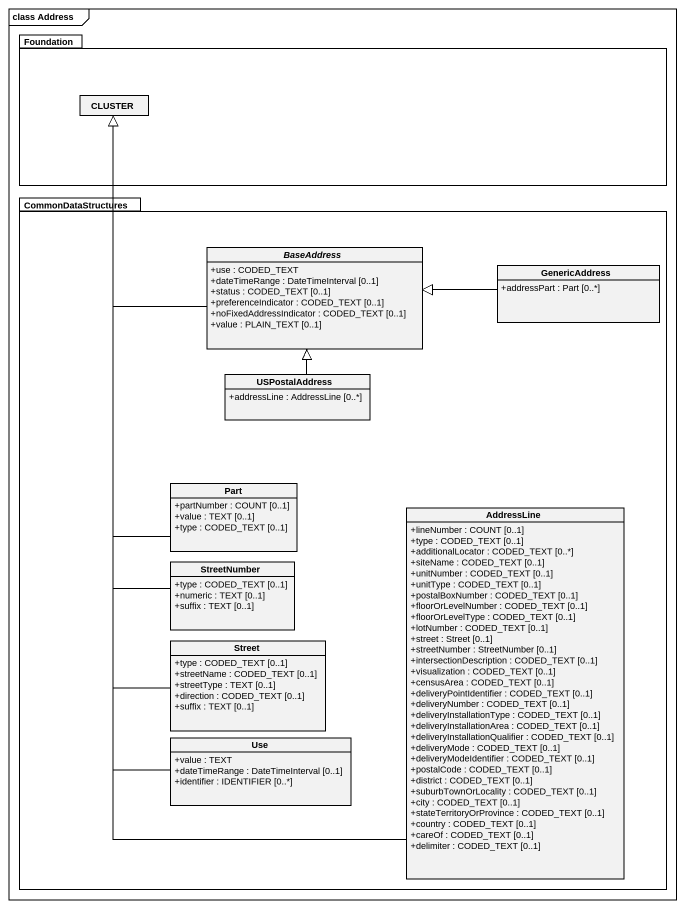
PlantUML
@startuml
mainframe class Address
hide circle
hide empty members
skinparam classAttributeIconSize 0
package Foundation {
  class CLUSTER
}
package CommonDataStructures {
  abstract class BaseAddress {
    +use : CODED_TEXT
    +dateTimeRange : DateTimeInterval [0..1]
    +status : CODED_TEXT [0..1]
    +preferenceIndicator : CODED_TEXT [0..1]
    +noFixedAddressIndicator : CODED_TEXT [0..1]
    +value : PLAIN_TEXT [0..1]
  }
  class GenericAddress {
    +addressPart : Part [0..*]
  }
  class USPostalAddress {
    +addressLine : AddressLine [0..*]
  }
  class Part {
    +partNumber : COUNT [0..1]
    +value : TEXT [0..1]
    +type : CODED_TEXT [0..1]
  }
  class AddressLine {
    +lineNumber : COUNT [0..1]
    +type : CODED_TEXT [0..1]
    +additionalLocator : CODED_TEXT [0..*]
    +siteName : CODED_TEXT [0..1]
    +unitNumber : CODED_TEXT [0..1]
    +unitType : CODED_TEXT [0..1]
    +postalBoxNumber : CODED_TEXT [0..1]
    +floorOrLevelNumber : CODED_TEXT [0..1]
    +floorOrLevelType : CODED_TEXT [0..1]
    +lotNumber : CODED_TEXT [0..1]
    +street : Street [0..1]
    +streetNumber : StreetNumber [0..1]
    +intersectionDescription : CODED_TEXT [0..1]
    +visualization : CODED_TEXT [0..1]
    +censusArea : CODED_TEXT [0..1]
    +deliveryPointIdentifier : CODED_TEXT [0..1]
    +deliveryNumber : CODED_TEXT [0..1]
    +deliveryInstallationType : CODED_TEXT [0..1]
    +deliveryInstallationArea : CODED_TEXT [0..1]
    +deliveryInstallationQualifier : CODED_TEXT [0..1]
    +deliveryMode : CODED_TEXT [0..1]
    +deliveryModeIdentifier : CODED_TEXT [0..1]
    +postalCode : CODED_TEXT [0..1]
    +district : CODED_TEXT [0..1]
    +suburbTownOrLocality : CODED_TEXT [0..1]
    +city : CODED_TEXT [0..1]
    +stateTerritoryOrProvince : CODED_TEXT [0..1]
    +country : CODED_TEXT [0..1]
    +careOf : CODED_TEXT [0..1]
    +delimiter : CODED_TEXT [0..1]
  }
  class StreetNumber {
    +type : CODED_TEXT [0..1]
    +numeric : TEXT [0..1]
    +suffix : TEXT [0..1]
  }
  class Street {
    +type : CODED_TEXT [0..1]
    +streetName : CODED_TEXT [0..1]
    +streetType : TEXT [0..1]
    +direction : CODED_TEXT [0..1]
    +suffix : TEXT [0..1]
  }
  class Use {
    +value : TEXT
    +dateTimeRange : DateTimeInterval [0..1]
    +identifier : IDENTIFIER [0..*]
  }
}
BaseAddress -up-|> CLUSTER
GenericAddress -left-|> BaseAddress
USPostalAddress -up-|> BaseAddress
Part -up-|> CLUSTER
AddressLine -up-|> CLUSTER
StreetNumber -up-|> CLUSTER
Street -up-|> CLUSTER
Use -up-|> CLUSTER
@enduml
